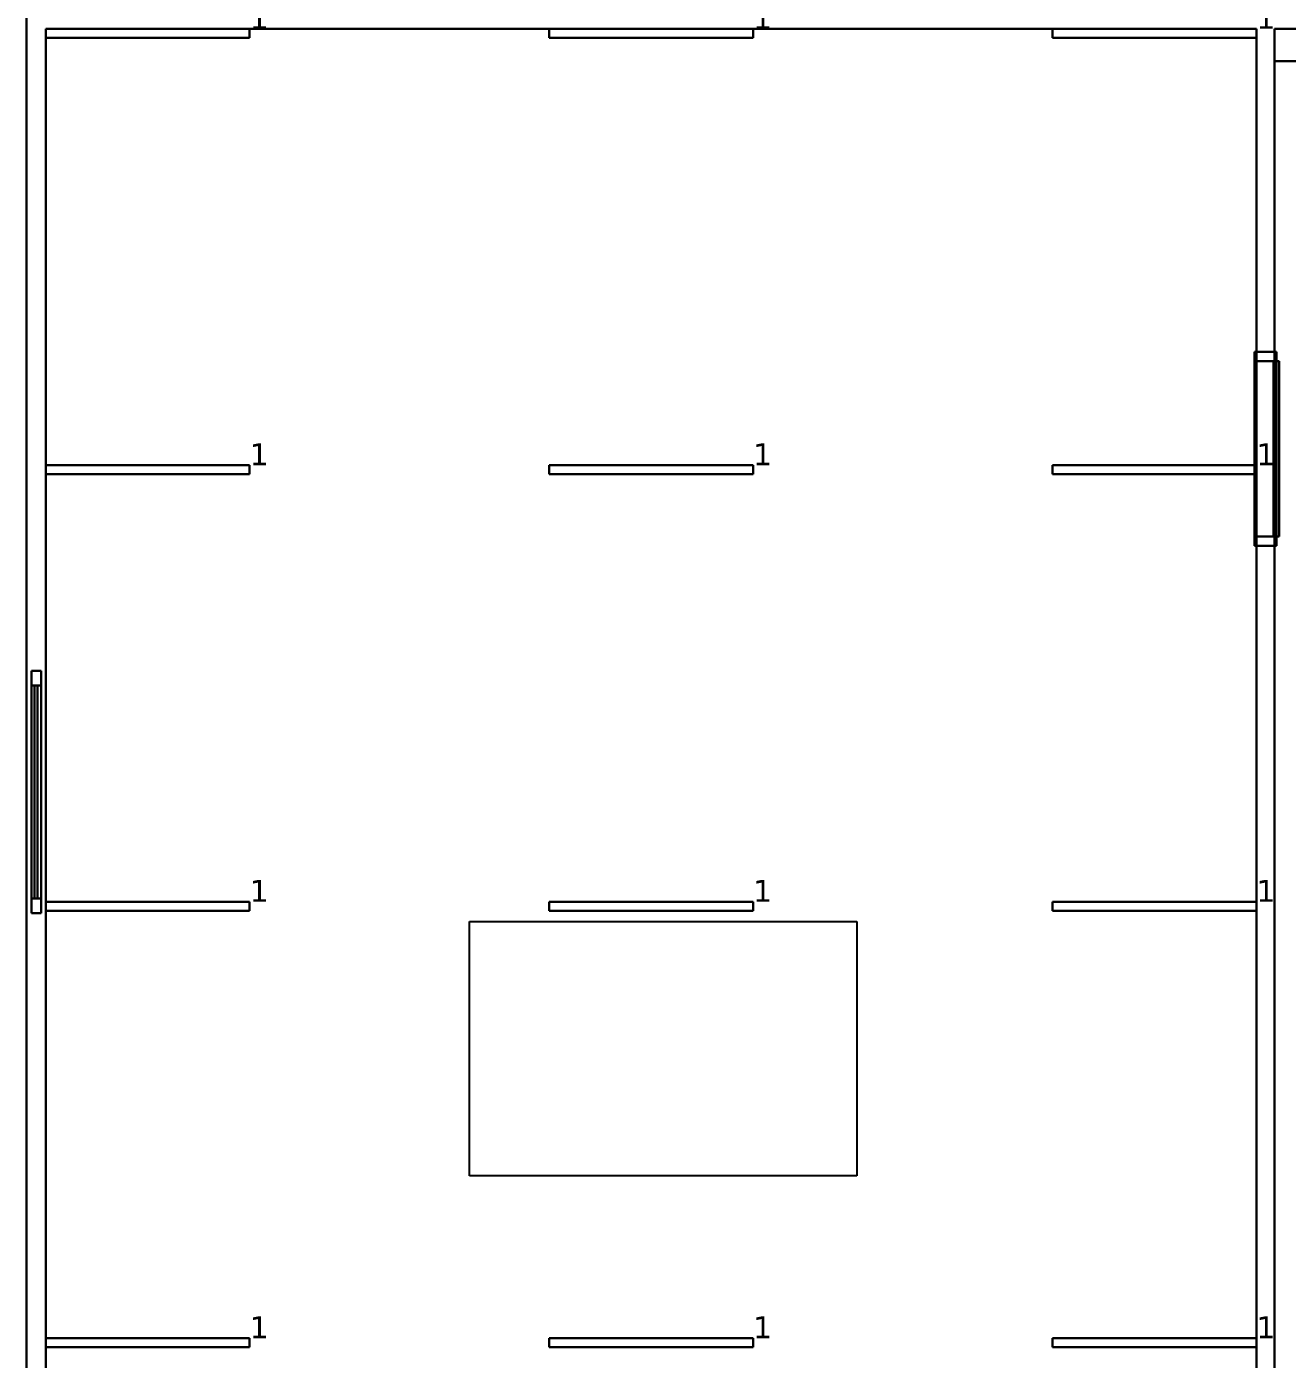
# Model space of a CAD drawing. Header units: inches. Extents: x 28 to 141, y 59 to 110.
# Drawn here: x 28.2 to 38.61, y 73.61 to 84.62 of the extents above; entities that cross this region are included whole.
import ezdxf

# ---------------------------------------------------------------- set-up
doc = ezdxf.new("R2010")
doc.units = ezdxf.units.IN
doc.header["$MEASUREMENT"] = 0
for name, color, linetype, true_color in [('DLX_BLD0_APERT', 7, 'Continuous', 0x969696), ('DLX_BLD0_CALC', 3, 'Continuous', 0x00ff00), ('DLX_BLD0_CONT', 7, 'Continuous', 0x969696), ('DLX_BLD0_LUM', 7, 'Continuous', 0xffd400), ('DLX_BLD0_LUMKEY_IDX', 7, 'Continuous', 0x969696), ('DLX_BLD0_ROOF', 7, 'Continuous', 0x7f7f7f), ('DLX_BLD1_CALC', 3, 'Continuous', 0x00ff00), ('DLX_BLD1_LUM', 7, 'Continuous', 0xffd400)]:
    doc.layers.add(name, color=color, linetype=linetype, true_color=true_color)
doc.styles.add('TableTextStyle', font='')
doc.styles.get('TableTextStyle').set_extended_font_data('VERDANA.TTF')

msp = doc.modelspace()

# ---------------------------------------------------------------- linework, layer by layer
at = {"layer": 'DLX_BLD0_APERT'}
for points in [[(38.523, 81.93, 0), (38.343, 81.93, 0)], [(38.343, 81.93, 0), (38.343, 80.33, 0)], [(38.523, 81.93, 0), (38.343, 81.93, 0)], [(38.343, 81.93, 0), (38.343, 81.93, 0)], [(38.343, 81.93, 0), (38.523, 81.93, 0)], [(38.343, 81.855, 0), (38.343, 81.93, 0)], [(38.343, 81.93, 0), (38.523, 81.93, 0)], [(38.343, 80.33, 0), (38.343, 81.93, 0)], [(38.343, 81.93, 0), (38.343, 81.93, 0)], [(38.343, 81.93, 0), (38.343, 81.855, 0)], [(38.523, 80.33, 0), (38.523, 81.93, 0)], [(38.523, 81.93, 0), (38.523, 81.93, 0)], [(38.523, 81.93, 0), (38.523, 81.855, 0)], [(38.523, 81.855, 0), (38.523, 81.93, 0)], [(38.523, 81.93, 0), (38.523, 81.93, 0)], [(38.523, 81.93, 0), (38.523, 80.33, 0)], [(38.5, 81.855, 0), (38.343, 81.855, 0)], [(38.343, 81.855, 0), (38.343, 81.855, 0)], [(38.343, 81.855, 0), (38.343, 80.405, 0)], [(38.343, 80.405, 0), (38.343, 81.855, 0)], [(38.343, 81.855, 0), (38.5, 81.855, 0)], [(38.5, 81.855, 0), (38.343, 81.855, 0)], [(38.343, 81.855, 0), (38.343, 81.855, 0)], [(38.343, 81.855, 0), (38.5, 81.855, 0)], [(38.523, 81.855, 0), (38.5, 81.855, 0)], [(38.5, 81.855, 0), (38.5, 80.405, 0)], [(38.5, 81.855, 0), (38.5, 81.855, 0)], [(38.5, 80.405, 0), (38.5, 81.855, 0)], [(38.5, 81.855, 0), (38.523, 81.855, 0)], [(38.5, 81.855, 0), (38.5, 81.855, 0)], [(38.5, 81.855, 0), (38.523, 81.855, 0)], [(38.523, 81.855, 0), (38.5, 81.855, 0)], [(38.5, 80.405, 0), (38.5, 81.855, 0)], [(38.5, 81.855, 0), (38.5, 81.855, 0)], [(38.5, 81.855, 0), (38.5, 80.405, 0)], [(38.5, 80.405, 0), (38.5, 81.855, 0)], [(38.5, 81.855, 0), (38.523, 81.855, 0)], [(38.523, 81.855, 0), (38.5, 81.855, 0)], [(38.5, 81.855, 0), (38.5, 80.405, 0)], [(38.523, 81.855, 0), (38.5, 81.855, 0)], [(38.5, 81.855, 0), (38.5, 81.855, 0)], [(38.5, 81.855, 0), (38.523, 81.855, 0)], [(38.523, 80.405, 0), (38.523, 81.855, 0)], [(38.523, 81.855, 0), (38.523, 81.855, 0)], [(38.523, 81.855, 0), (38.523, 80.405, 0)], [(38.523, 81.855, 0), (38.523, 81.855, 0)], [(38.523, 81.855, 0), (38.545, 81.855, 0)], [(38.523, 81.855, 0), (38.523, 81.855, 0)], [(38.523, 81.855, 0), (38.545, 81.855, 0)], [(38.545, 81.855, 0), (38.523, 81.855, 0)], [(38.523, 81.855, 0), (38.523, 80.405, 0)], [(38.545, 81.855, 0), (38.523, 81.855, 0)], [(38.523, 80.405, 0), (38.523, 81.855, 0)], [(38.523, 81.855, 0), (38.523, 81.855, 0)], [(38.545, 81.855, 0), (38.545, 80.405, 0)], [(38.545, 80.405, 0), (38.545, 81.855, 0)], [(38.545, 81.855, 0), (38.545, 81.855, 0)], [(38.545, 81.855, 0), (38.545, 80.405, 0)], [(38.545, 81.855, 0), (38.545, 81.855, 0)], [(38.545, 80.405, 0), (38.545, 81.855, 0)], [(38.343, 80.405, 0), (38.5, 80.405, 0)], [(38.343, 80.33, 0), (38.343, 80.405, 0)], [(38.343, 80.405, 0), (38.343, 80.405, 0)], [(38.343, 80.405, 0), (38.343, 80.33, 0)], [(38.5, 80.405, 0), (38.343, 80.405, 0)], [(38.5, 80.405, 0), (38.343, 80.405, 0)], [(38.343, 80.405, 0), (38.343, 80.405, 0)], [(38.343, 80.405, 0), (38.5, 80.405, 0)], [(38.5, 80.405, 0), (38.523, 80.405, 0)], [(38.5, 80.405, 0), (38.5, 80.405, 0)], [(38.523, 80.405, 0), (38.5, 80.405, 0)], [(38.5, 80.405, 0), (38.5, 80.405, 0)], [(38.5, 80.405, 0), (38.523, 80.405, 0)], [(38.523, 80.405, 0), (38.5, 80.405, 0)], [(38.5, 80.405, 0), (38.5, 80.405, 0)], [(38.523, 80.405, 0), (38.5, 80.405, 0)], [(38.523, 80.405, 0), (38.5, 80.405, 0)], [(38.5, 80.405, 0), (38.5, 80.405, 0)], [(38.5, 80.405, 0), (38.523, 80.405, 0)], [(38.5, 80.405, 0), (38.523, 80.405, 0)], [(38.523, 80.405, 0), (38.523, 80.33, 0)], [(38.523, 80.405, 0), (38.523, 80.405, 0)], [(38.523, 80.33, 0), (38.523, 80.405, 0)], [(38.523, 80.405, 0), (38.523, 80.405, 0)], [(38.545, 80.405, 0), (38.523, 80.405, 0)], [(38.523, 80.405, 0), (38.523, 80.405, 0)], [(38.523, 80.405, 0), (38.545, 80.405, 0)], [(38.545, 80.405, 0), (38.523, 80.405, 0)], [(38.523, 80.405, 0), (38.545, 80.405, 0)], [(38.523, 80.405, 0), (38.523, 80.405, 0)], [(38.545, 80.405, 0), (38.545, 80.405, 0)], [(38.545, 80.405, 0), (38.545, 80.405, 0)], [(38.343, 80.33, 0), (38.523, 80.33, 0)], [(38.523, 80.33, 0), (38.343, 80.33, 0)], [(38.343, 80.33, 0), (38.343, 80.33, 0)], [(38.343, 80.33, 0), (38.523, 80.33, 0)], [(38.523, 80.33, 0), (38.343, 80.33, 0)], [(38.343, 80.33, 0), (38.343, 80.33, 0)], [(38.523, 80.33, 0), (38.523, 80.33, 0)], [(38.523, 80.33, 0), (38.523, 80.33, 0)], [(28.239, 79.297, 0), (28.239, 77.297, 0)], [(28.319, 79.297, 0), (28.239, 79.297, 0)], [(28.239, 77.297, 0), (28.239, 79.297, 0)], [(28.239, 79.297, 0), (28.319, 79.297, 0)], [(28.239, 79.297, 0), (28.239, 79.297, 0)], [(28.239, 79.297, 0), (28.319, 79.297, 0)], [(28.319, 79.297, 0), (28.239, 79.297, 0)], [(28.239, 79.297, 0), (28.239, 77.297, 0)], [(28.239, 77.297, 0), (28.239, 79.297, 0)], [(28.239, 79.297, 0), (28.239, 79.297, 0)], [(28.319, 77.297, 0), (28.319, 79.297, 0)], [(28.319, 79.297, 0), (28.319, 77.297, 0)], [(28.319, 79.297, 0), (28.319, 79.297, 0)], [(28.319, 79.297, 0), (28.319, 77.297, 0)], [(28.319, 77.297, 0), (28.319, 79.297, 0)], [(28.319, 79.297, 0), (28.319, 79.297, 0)], [(28.239, 79.177, 0), (28.239, 79.177, 0)], [(28.239, 79.177, 0), (28.239, 77.417, 0)], [(28.239, 77.417, 0), (28.239, 79.177, 0)], [(28.239, 77.417, 0), (28.239, 79.177, 0)], [(28.239, 79.177, 0), (28.266, 79.177, 0)], [(28.266, 79.177, 0), (28.239, 79.177, 0)], [(28.239, 79.177, 0), (28.239, 79.177, 0)], [(28.239, 79.177, 0), (28.266, 79.177, 0)], [(28.266, 79.177, 0), (28.239, 79.177, 0)], [(28.239, 79.177, 0), (28.239, 77.417, 0)], [(28.266, 79.177, 0), (28.266, 77.417, 0)], [(28.266, 79.177, 0), (28.266, 79.177, 0)], [(28.266, 77.417, 0), (28.266, 79.177, 0)], [(28.266, 77.417, 0), (28.266, 79.177, 0)], [(28.266, 79.177, 0), (28.291, 79.177, 0)], [(28.291, 79.177, 0), (28.266, 79.177, 0)], [(28.266, 79.177, 0), (28.266, 77.417, 0)], [(28.291, 79.177, 0), (28.266, 79.177, 0)], [(28.266, 79.177, 0), (28.266, 79.177, 0)], [(28.266, 79.177, 0), (28.291, 79.177, 0)], [(28.266, 79.177, 0), (28.266, 77.417, 0)], [(28.266, 77.417, 0), (28.266, 79.177, 0)], [(28.266, 79.177, 0), (28.266, 79.177, 0)], [(28.266, 79.177, 0), (28.266, 77.417, 0)], [(28.291, 79.177, 0), (28.266, 79.177, 0)], [(28.266, 77.417, 0), (28.266, 79.177, 0)], [(28.266, 79.177, 0), (28.291, 79.177, 0)], [(28.266, 79.177, 0), (28.266, 79.177, 0)], [(28.266, 79.177, 0), (28.291, 79.177, 0)], [(28.291, 79.177, 0), (28.266, 79.177, 0)], [(28.291, 77.417, 0), (28.291, 79.177, 0)], [(28.291, 79.177, 0), (28.319, 79.177, 0)], [(28.291, 79.177, 0), (28.291, 77.417, 0)], [(28.291, 79.177, 0), (28.291, 77.417, 0)], [(28.319, 79.177, 0), (28.291, 79.177, 0)], [(28.291, 77.417, 0), (28.291, 79.177, 0)], [(28.291, 79.177, 0), (28.291, 79.177, 0)], [(28.291, 79.177, 0), (28.319, 79.177, 0)], [(28.319, 79.177, 0), (28.291, 79.177, 0)], [(28.291, 79.177, 0), (28.291, 79.177, 0)], [(28.291, 77.417, 0), (28.291, 79.177, 0)], [(28.291, 79.177, 0), (28.291, 77.417, 0)], [(28.291, 77.417, 0), (28.291, 79.177, 0)], [(28.291, 79.177, 0), (28.291, 79.177, 0)], [(28.291, 79.177, 0), (28.291, 77.417, 0)], [(28.291, 79.177, 0), (28.291, 79.177, 0)], [(28.319, 79.177, 0), (28.319, 79.177, 0)], [(28.319, 79.177, 0), (28.319, 77.417, 0)], [(28.319, 77.417, 0), (28.319, 79.177, 0)], [(28.319, 79.177, 0), (28.319, 77.417, 0)], [(28.319, 77.417, 0), (28.319, 79.177, 0)], [(28.319, 79.177, 0), (28.319, 79.177, 0)], [(28.239, 77.417, 0), (28.239, 77.417, 0)], [(28.266, 77.417, 0), (28.239, 77.417, 0)], [(28.266, 77.417, 0), (28.239, 77.417, 0)], [(28.239, 77.417, 0), (28.239, 77.417, 0)], [(28.239, 77.417, 0), (28.266, 77.417, 0)], [(28.239, 77.417, 0), (28.266, 77.417, 0)], [(28.266, 77.417, 0), (28.266, 77.417, 0)], [(28.291, 77.417, 0), (28.266, 77.417, 0)], [(28.291, 77.417, 0), (28.266, 77.417, 0)], [(28.266, 77.417, 0), (28.266, 77.417, 0)], [(28.266, 77.417, 0), (28.291, 77.417, 0)], [(28.266, 77.417, 0), (28.291, 77.417, 0)], [(28.266, 77.417, 0), (28.266, 77.417, 0)], [(28.266, 77.417, 0), (28.291, 77.417, 0)], [(28.291, 77.417, 0), (28.266, 77.417, 0)], [(28.266, 77.417, 0), (28.266, 77.417, 0)], [(28.266, 77.417, 0), (28.291, 77.417, 0)], [(28.291, 77.417, 0), (28.266, 77.417, 0)], [(28.319, 77.417, 0), (28.291, 77.417, 0)], [(28.291, 77.417, 0), (28.291, 77.417, 0)], [(28.291, 77.417, 0), (28.319, 77.417, 0)], [(28.319, 77.417, 0), (28.291, 77.417, 0)], [(28.291, 77.417, 0), (28.291, 77.417, 0)], [(28.291, 77.417, 0), (28.319, 77.417, 0)], [(28.291, 77.417, 0), (28.291, 77.417, 0)], [(28.291, 77.417, 0), (28.291, 77.417, 0)], [(28.319, 77.417, 0), (28.319, 77.417, 0)], [(28.319, 77.417, 0), (28.319, 77.417, 0)], [(28.239, 77.297, 0), (28.319, 77.297, 0)], [(28.239, 77.297, 0), (28.239, 77.297, 0)], [(28.239, 77.297, 0), (28.319, 77.297, 0)], [(28.319, 77.297, 0), (28.239, 77.297, 0)], [(28.319, 77.297, 0), (28.239, 77.297, 0)], [(28.239, 77.297, 0), (28.239, 77.297, 0)], [(28.319, 77.297, 0), (28.319, 77.297, 0)], [(28.319, 77.297, 0), (28.319, 77.297, 0)]]:
    msp.add_polyline3d(points, dxfattribs=at)
at = {"layer": 'DLX_BLD0_CALC'}
for points in [[(38.358, 84.599, 0), (28.358, 84.599, 0)], [(28.358, 84.599, 0), (28.358, 59.295, 0)], [(38.358, 81.93, 0), (38.358, 84.599, 0)], [(38.358, 81.93, 0), (38.343, 81.93, 0)], [(38.343, 81.93, 0), (38.343, 81.855, 0)], [(38.343, 81.855, 0), (38.343, 81.93, 0)], [(38.343, 81.93, 0), (38.358, 81.93, 0)], [(38.358, 81.855, 0), (38.358, 81.93, 0)], [(38.343, 81.855, 0), (38.358, 81.855, 0)], [(38.358, 81.855, 0), (38.343, 81.855, 0)], [(38.358, 80.405, 0), (38.358, 81.855, 0)], [(38.358, 80.405, 0), (38.343, 80.405, 0)], [(38.343, 80.405, 0), (38.343, 80.33, 0)], [(38.343, 80.405, 0), (38.358, 80.405, 0)], [(38.343, 80.33, 0), (38.343, 80.405, 0)], [(38.358, 80.33, 0), (38.358, 80.405, 0)], [(38.343, 80.33, 0), (38.358, 80.33, 0)], [(38.358, 80.33, 0), (38.343, 80.33, 0)], [(38.358, 59.295, 0), (38.358, 80.33, 0)], [(31.858, 77.226, 0), (35.058, 77.226, 0)], [(31.858, 75.127, 0), (31.858, 77.226, 0)], [(35.058, 77.226, 0), (35.058, 75.127, 0)], [(35.058, 75.127, 0), (31.858, 75.127, 0)]]:
    msp.add_polyline3d(points, dxfattribs=at)
at = {"layer": 'DLX_BLD0_CONT'}
for points in [[(28.2, 93.1, 0), (28.2, 59.131, 0)], [(28.358, 84.599, 0), (28.358, 59.295, 0)], [(38.358, 84.599, 0), (28.358, 84.599, 0)], [(38.358, 59.295, 0), (38.358, 84.599, 0)], [(38.508, 59.131, 0), (38.508, 84.599, 0)], [(38.508, 84.599, 0), (81.4, 84.599, 0)]]:
    msp.add_polyline3d(points, dxfattribs=at)
at = {"layer": 'DLX_BLD0_LUM'}
for points in [[(28.358, 84.525, 0), (28.358, 84.599, 0)], [(28.358, 84.599, 0), (28.358, 84.599, 0)], [(28.358, 84.599, 0), (28.358, 84.525, 0)], [(28.358, 84.599, 0), (30.042, 84.599, 0)], [(30.042, 84.599, 0), (28.358, 84.599, 0)], [(28.358, 84.599, 0), (28.358, 84.599, 0)], [(30.042, 84.599, 0), (28.358, 84.599, 0)], [(28.358, 84.599, 0), (28.358, 84.525, 0)], [(28.358, 84.525, 0), (28.358, 84.599, 0)], [(28.358, 84.599, 0), (30.042, 84.599, 0)], [(28.358, 84.525, 0), (28.358, 84.525, 0)], [(30.042, 84.525, 0), (28.358, 84.525, 0)], [(28.358, 84.525, 0), (28.358, 84.525, 0)], [(28.358, 84.525, 0), (30.042, 84.525, 0)], [(28.358, 84.525, 0), (30.042, 84.525, 0)], [(30.042, 84.525, 0), (28.358, 84.525, 0)], [(30.042, 84.599, 0), (30.042, 84.599, 0)], [(30.042, 84.599, 0), (30.042, 84.525, 0)], [(30.042, 84.525, 0), (30.042, 84.599, 0)], [(30.042, 84.599, 0), (30.042, 84.599, 0)], [(30.042, 84.525, 0), (30.042, 84.599, 0)], [(30.042, 84.599, 0), (30.042, 84.525, 0)], [(30.042, 84.525, 0), (30.042, 84.525, 0)], [(30.042, 84.525, 0), (30.042, 84.525, 0)], [(32.516, 84.525, 0), (32.516, 84.599, 0)], [(32.516, 84.599, 0), (32.516, 84.599, 0)], [(32.516, 84.599, 0), (32.516, 84.525, 0)], [(32.516, 84.599, 0), (34.2, 84.599, 0)], [(34.2, 84.599, 0), (32.516, 84.599, 0)], [(32.516, 84.599, 0), (32.516, 84.599, 0)], [(34.2, 84.599, 0), (32.516, 84.599, 0)], [(32.516, 84.599, 0), (32.516, 84.525, 0)], [(32.516, 84.525, 0), (32.516, 84.599, 0)], [(32.516, 84.599, 0), (34.2, 84.599, 0)], [(32.516, 84.525, 0), (32.516, 84.525, 0)], [(34.2, 84.525, 0), (32.516, 84.525, 0)], [(32.516, 84.525, 0), (32.516, 84.525, 0)], [(32.516, 84.525, 0), (34.2, 84.525, 0)], [(32.516, 84.525, 0), (34.2, 84.525, 0)], [(34.2, 84.525, 0), (32.516, 84.525, 0)], [(34.2, 84.599, 0), (34.2, 84.599, 0)], [(34.2, 84.599, 0), (34.2, 84.525, 0)], [(34.2, 84.525, 0), (34.2, 84.599, 0)], [(34.2, 84.599, 0), (34.2, 84.599, 0)], [(34.2, 84.525, 0), (34.2, 84.599, 0)], [(34.2, 84.599, 0), (34.2, 84.525, 0)], [(34.2, 84.525, 0), (34.2, 84.525, 0)], [(34.2, 84.525, 0), (34.2, 84.525, 0)], [(36.674, 84.525, 0), (36.674, 84.599, 0)], [(36.674, 84.599, 0), (36.674, 84.599, 0)], [(36.674, 84.599, 0), (36.674, 84.525, 0)], [(36.674, 84.599, 0), (38.358, 84.599, 0)], [(38.358, 84.599, 0), (36.674, 84.599, 0)], [(36.674, 84.599, 0), (36.674, 84.599, 0)], [(38.358, 84.599, 0), (36.674, 84.599, 0)], [(36.674, 84.599, 0), (36.674, 84.525, 0)], [(36.674, 84.525, 0), (36.674, 84.599, 0)], [(36.674, 84.599, 0), (38.358, 84.599, 0)], [(36.674, 84.525, 0), (36.674, 84.525, 0)], [(38.358, 84.525, 0), (36.674, 84.525, 0)], [(36.674, 84.525, 0), (36.674, 84.525, 0)], [(36.674, 84.525, 0), (38.358, 84.525, 0)], [(36.674, 84.525, 0), (38.358, 84.525, 0)], [(38.358, 84.525, 0), (36.674, 84.525, 0)], [(38.358, 84.599, 0), (38.358, 84.599, 0)], [(38.358, 84.599, 0), (38.358, 84.525, 0)], [(38.358, 84.525, 0), (38.358, 84.599, 0)], [(38.358, 84.599, 0), (38.358, 84.599, 0)], [(38.358, 84.525, 0), (38.358, 84.599, 0)], [(38.358, 84.599, 0), (38.358, 84.525, 0)], [(38.358, 84.525, 0), (38.358, 84.525, 0)], [(38.358, 84.525, 0), (38.358, 84.525, 0)], [(28.358, 80.921, 0), (28.358, 80.995, 0)], [(28.358, 80.995, 0), (28.358, 80.995, 0)], [(28.358, 80.995, 0), (28.358, 80.921, 0)], [(28.358, 80.995, 0), (30.042, 80.995, 0)], [(30.042, 80.995, 0), (28.358, 80.995, 0)], [(28.358, 80.995, 0), (28.358, 80.995, 0)], [(30.042, 80.995, 0), (28.358, 80.995, 0)], [(28.358, 80.995, 0), (28.358, 80.921, 0)], [(28.358, 80.921, 0), (28.358, 80.995, 0)], [(28.358, 80.995, 0), (30.042, 80.995, 0)], [(28.358, 80.921, 0), (28.358, 80.921, 0)], [(30.042, 80.921, 0), (28.358, 80.921, 0)], [(28.358, 80.921, 0), (28.358, 80.921, 0)], [(28.358, 80.921, 0), (30.042, 80.921, 0)], [(28.358, 80.921, 0), (30.042, 80.921, 0)], [(30.042, 80.921, 0), (28.358, 80.921, 0)], [(30.042, 80.995, 0), (30.042, 80.995, 0)], [(30.042, 80.995, 0), (30.042, 80.921, 0)], [(30.042, 80.921, 0), (30.042, 80.995, 0)], [(30.042, 80.995, 0), (30.042, 80.995, 0)], [(30.042, 80.921, 0), (30.042, 80.995, 0)], [(30.042, 80.995, 0), (30.042, 80.921, 0)], [(30.042, 80.921, 0), (30.042, 80.921, 0)], [(30.042, 80.921, 0), (30.042, 80.921, 0)], [(32.516, 80.921, 0), (32.516, 80.995, 0)], [(32.516, 80.995, 0), (32.516, 80.995, 0)], [(32.516, 80.995, 0), (32.516, 80.921, 0)], [(32.516, 80.995, 0), (34.2, 80.995, 0)], [(34.2, 80.995, 0), (32.516, 80.995, 0)], [(32.516, 80.995, 0), (32.516, 80.995, 0)], [(34.2, 80.995, 0), (32.516, 80.995, 0)], [(32.516, 80.995, 0), (32.516, 80.921, 0)], [(32.516, 80.921, 0), (32.516, 80.995, 0)], [(32.516, 80.995, 0), (34.2, 80.995, 0)], [(32.516, 80.921, 0), (32.516, 80.921, 0)], [(34.2, 80.921, 0), (32.516, 80.921, 0)], [(32.516, 80.921, 0), (32.516, 80.921, 0)], [(32.516, 80.921, 0), (34.2, 80.921, 0)], [(32.516, 80.921, 0), (34.2, 80.921, 0)], [(34.2, 80.921, 0), (32.516, 80.921, 0)], [(34.2, 80.995, 0), (34.2, 80.995, 0)], [(34.2, 80.995, 0), (34.2, 80.921, 0)], [(34.2, 80.921, 0), (34.2, 80.995, 0)], [(34.2, 80.995, 0), (34.2, 80.995, 0)], [(34.2, 80.921, 0), (34.2, 80.995, 0)], [(34.2, 80.995, 0), (34.2, 80.921, 0)], [(34.2, 80.921, 0), (34.2, 80.921, 0)], [(34.2, 80.921, 0), (34.2, 80.921, 0)], [(36.674, 80.921, 0), (36.674, 80.995, 0)], [(36.674, 80.995, 0), (36.674, 80.995, 0)], [(36.674, 80.995, 0), (36.674, 80.921, 0)], [(36.674, 80.995, 0), (38.358, 80.995, 0)], [(38.358, 80.995, 0), (36.674, 80.995, 0)], [(36.674, 80.995, 0), (36.674, 80.995, 0)], [(38.358, 80.995, 0), (36.674, 80.995, 0)], [(36.674, 80.995, 0), (36.674, 80.921, 0)], [(36.674, 80.921, 0), (36.674, 80.995, 0)], [(36.674, 80.995, 0), (38.358, 80.995, 0)], [(36.674, 80.921, 0), (36.674, 80.921, 0)], [(38.358, 80.921, 0), (36.674, 80.921, 0)], [(36.674, 80.921, 0), (36.674, 80.921, 0)], [(36.674, 80.921, 0), (38.358, 80.921, 0)], [(36.674, 80.921, 0), (38.358, 80.921, 0)], [(38.358, 80.921, 0), (36.674, 80.921, 0)], [(38.358, 80.995, 0), (38.358, 80.995, 0)], [(38.358, 80.995, 0), (38.358, 80.921, 0)], [(38.358, 80.921, 0), (38.358, 80.995, 0)], [(38.358, 80.995, 0), (38.358, 80.995, 0)], [(38.358, 80.921, 0), (38.358, 80.995, 0)], [(38.358, 80.995, 0), (38.358, 80.921, 0)], [(38.358, 80.921, 0), (38.358, 80.921, 0)], [(38.358, 80.921, 0), (38.358, 80.921, 0)], [(28.358, 77.316, 0), (28.358, 77.39, 0)], [(28.358, 77.39, 0), (28.358, 77.39, 0)], [(28.358, 77.39, 0), (28.358, 77.316, 0)], [(28.358, 77.39, 0), (30.042, 77.39, 0)], [(30.042, 77.39, 0), (28.358, 77.39, 0)], [(28.358, 77.39, 0), (28.358, 77.39, 0)], [(30.042, 77.39, 0), (28.358, 77.39, 0)], [(28.358, 77.39, 0), (28.358, 77.316, 0)], [(28.358, 77.316, 0), (28.358, 77.39, 0)], [(28.358, 77.39, 0), (30.042, 77.39, 0)], [(30.042, 77.39, 0), (30.042, 77.39, 0)], [(30.042, 77.39, 0), (30.042, 77.316, 0)], [(30.042, 77.316, 0), (30.042, 77.39, 0)], [(30.042, 77.39, 0), (30.042, 77.39, 0)], [(30.042, 77.316, 0), (30.042, 77.39, 0)], [(30.042, 77.39, 0), (30.042, 77.316, 0)], [(32.516, 77.316, 0), (32.516, 77.39, 0)], [(32.516, 77.39, 0), (32.516, 77.39, 0)], [(32.516, 77.39, 0), (32.516, 77.316, 0)], [(32.516, 77.39, 0), (34.2, 77.39, 0)], [(34.2, 77.39, 0), (32.516, 77.39, 0)], [(32.516, 77.39, 0), (32.516, 77.39, 0)], [(34.2, 77.39, 0), (32.516, 77.39, 0)], [(32.516, 77.39, 0), (32.516, 77.316, 0)], [(32.516, 77.316, 0), (32.516, 77.39, 0)], [(32.516, 77.39, 0), (34.2, 77.39, 0)], [(34.2, 77.39, 0), (34.2, 77.39, 0)], [(34.2, 77.39, 0), (34.2, 77.316, 0)], [(34.2, 77.316, 0), (34.2, 77.39, 0)], [(34.2, 77.39, 0), (34.2, 77.39, 0)], [(34.2, 77.316, 0), (34.2, 77.39, 0)], [(34.2, 77.39, 0), (34.2, 77.316, 0)], [(36.674, 77.316, 0), (36.674, 77.39, 0)], [(36.674, 77.39, 0), (36.674, 77.39, 0)], [(36.674, 77.39, 0), (36.674, 77.316, 0)], [(36.674, 77.39, 0), (38.358, 77.39, 0)], [(38.358, 77.39, 0), (36.674, 77.39, 0)], [(36.674, 77.39, 0), (36.674, 77.39, 0)], [(38.358, 77.39, 0), (36.674, 77.39, 0)], [(36.674, 77.39, 0), (36.674, 77.316, 0)], [(36.674, 77.316, 0), (36.674, 77.39, 0)], [(36.674, 77.39, 0), (38.358, 77.39, 0)], [(38.358, 77.39, 0), (38.358, 77.39, 0)], [(38.358, 77.39, 0), (38.358, 77.316, 0)], [(38.358, 77.316, 0), (38.358, 77.39, 0)], [(38.358, 77.39, 0), (38.358, 77.39, 0)], [(38.358, 77.316, 0), (38.358, 77.39, 0)], [(38.358, 77.39, 0), (38.358, 77.316, 0)], [(28.358, 77.316, 0), (28.358, 77.316, 0)], [(30.042, 77.316, 0), (28.358, 77.316, 0)], [(28.358, 77.316, 0), (28.358, 77.316, 0)], [(28.358, 77.316, 0), (30.042, 77.316, 0)], [(28.358, 77.316, 0), (30.042, 77.316, 0)], [(30.042, 77.316, 0), (28.358, 77.316, 0)], [(30.042, 77.316, 0), (30.042, 77.316, 0)], [(30.042, 77.316, 0), (30.042, 77.316, 0)], [(32.516, 77.316, 0), (32.516, 77.316, 0)], [(34.2, 77.316, 0), (32.516, 77.316, 0)], [(32.516, 77.316, 0), (32.516, 77.316, 0)], [(32.516, 77.316, 0), (34.2, 77.316, 0)], [(32.516, 77.316, 0), (34.2, 77.316, 0)], [(34.2, 77.316, 0), (32.516, 77.316, 0)], [(34.2, 77.316, 0), (34.2, 77.316, 0)], [(34.2, 77.316, 0), (34.2, 77.316, 0)], [(36.674, 77.316, 0), (36.674, 77.316, 0)], [(38.358, 77.316, 0), (36.674, 77.316, 0)], [(36.674, 77.316, 0), (36.674, 77.316, 0)], [(36.674, 77.316, 0), (38.358, 77.316, 0)], [(36.674, 77.316, 0), (38.358, 77.316, 0)], [(38.358, 77.316, 0), (36.674, 77.316, 0)], [(38.358, 77.316, 0), (38.358, 77.316, 0)], [(38.358, 77.316, 0), (38.358, 77.316, 0)], [(28.358, 73.712, 0), (28.358, 73.786, 0)], [(28.358, 73.786, 0), (28.358, 73.786, 0)], [(28.358, 73.786, 0), (28.358, 73.712, 0)], [(28.358, 73.786, 0), (30.042, 73.786, 0)], [(30.042, 73.786, 0), (28.358, 73.786, 0)], [(28.358, 73.786, 0), (28.358, 73.786, 0)], [(30.042, 73.786, 0), (28.358, 73.786, 0)], [(28.358, 73.786, 0), (28.358, 73.712, 0)], [(28.358, 73.712, 0), (28.358, 73.786, 0)], [(28.358, 73.786, 0), (30.042, 73.786, 0)], [(30.042, 73.786, 0), (30.042, 73.786, 0)], [(30.042, 73.786, 0), (30.042, 73.712, 0)], [(30.042, 73.712, 0), (30.042, 73.786, 0)], [(30.042, 73.786, 0), (30.042, 73.786, 0)], [(30.042, 73.712, 0), (30.042, 73.786, 0)], [(30.042, 73.786, 0), (30.042, 73.712, 0)], [(32.516, 73.712, 0), (32.516, 73.786, 0)], [(32.516, 73.786, 0), (32.516, 73.786, 0)], [(32.516, 73.786, 0), (32.516, 73.712, 0)], [(32.516, 73.786, 0), (34.2, 73.786, 0)], [(34.2, 73.786, 0), (32.516, 73.786, 0)], [(32.516, 73.786, 0), (32.516, 73.786, 0)], [(34.2, 73.786, 0), (32.516, 73.786, 0)], [(32.516, 73.786, 0), (32.516, 73.712, 0)], [(32.516, 73.712, 0), (32.516, 73.786, 0)], [(32.516, 73.786, 0), (34.2, 73.786, 0)], [(34.2, 73.786, 0), (34.2, 73.786, 0)], [(34.2, 73.786, 0), (34.2, 73.712, 0)], [(34.2, 73.712, 0), (34.2, 73.786, 0)], [(34.2, 73.786, 0), (34.2, 73.786, 0)], [(34.2, 73.712, 0), (34.2, 73.786, 0)], [(34.2, 73.786, 0), (34.2, 73.712, 0)], [(36.674, 73.712, 0), (36.674, 73.786, 0)], [(36.674, 73.786, 0), (36.674, 73.786, 0)], [(36.674, 73.786, 0), (36.674, 73.712, 0)], [(36.674, 73.786, 0), (38.358, 73.786, 0)], [(38.358, 73.786, 0), (36.674, 73.786, 0)], [(36.674, 73.786, 0), (36.674, 73.786, 0)], [(38.358, 73.786, 0), (36.674, 73.786, 0)], [(36.674, 73.786, 0), (36.674, 73.712, 0)], [(36.674, 73.712, 0), (36.674, 73.786, 0)], [(36.674, 73.786, 0), (38.358, 73.786, 0)], [(38.358, 73.786, 0), (38.358, 73.786, 0)], [(38.358, 73.786, 0), (38.358, 73.712, 0)], [(38.358, 73.712, 0), (38.358, 73.786, 0)], [(38.358, 73.786, 0), (38.358, 73.786, 0)], [(38.358, 73.712, 0), (38.358, 73.786, 0)], [(38.358, 73.786, 0), (38.358, 73.712, 0)], [(28.358, 73.712, 0), (28.358, 73.712, 0)], [(30.042, 73.712, 0), (28.358, 73.712, 0)], [(28.358, 73.712, 0), (28.358, 73.712, 0)], [(28.358, 73.712, 0), (30.042, 73.712, 0)], [(28.358, 73.712, 0), (30.042, 73.712, 0)], [(30.042, 73.712, 0), (28.358, 73.712, 0)], [(30.042, 73.712, 0), (30.042, 73.712, 0)], [(30.042, 73.712, 0), (30.042, 73.712, 0)], [(32.516, 73.712, 0), (32.516, 73.712, 0)], [(34.2, 73.712, 0), (32.516, 73.712, 0)], [(32.516, 73.712, 0), (32.516, 73.712, 0)], [(32.516, 73.712, 0), (34.2, 73.712, 0)], [(32.516, 73.712, 0), (34.2, 73.712, 0)], [(34.2, 73.712, 0), (32.516, 73.712, 0)], [(34.2, 73.712, 0), (34.2, 73.712, 0)], [(34.2, 73.712, 0), (34.2, 73.712, 0)], [(36.674, 73.712, 0), (36.674, 73.712, 0)], [(38.358, 73.712, 0), (36.674, 73.712, 0)], [(36.674, 73.712, 0), (36.674, 73.712, 0)], [(36.674, 73.712, 0), (38.358, 73.712, 0)], [(36.674, 73.712, 0), (38.358, 73.712, 0)], [(38.358, 73.712, 0), (36.674, 73.712, 0)], [(38.358, 73.712, 0), (38.358, 73.712, 0)], [(38.358, 73.712, 0), (38.358, 73.712, 0)]]:
    msp.add_polyline3d(points, dxfattribs=at)
at = {"layer": 'DLX_BLD0_ROOF'}
for points in [[(28.2, 93.1, 0), (28.2, 59.131, 0)], [(28.2, 59.131, 0), (28.2, 93.1, 0)], [(28.2, 59.131, 0), (28.2, 93.1, 0)], [(28.2, 93.1, 0), (28.2, 59.131, 0)], [(28.358, 84.599, 0), (28.358, 59.295, 0)], [(38.358, 84.599, 0), (28.358, 84.599, 0)], [(28.358, 59.295, 0), (28.358, 84.599, 0)], [(28.358, 84.599, 0), (38.358, 84.599, 0)], [(38.358, 59.295, 0), (38.358, 84.599, 0)], [(38.358, 84.599, 0), (38.358, 59.295, 0)], [(38.508, 59.131, 0), (38.508, 84.599, 0)], [(38.508, 84.599, 0), (38.508, 84.599, 0)], [(38.508, 84.599, 0), (38.508, 59.131, 0)], [(38.508, 84.599, 0), (81.4, 84.599, 0)], [(81.4, 84.599, 0), (38.508, 84.599, 0)], [(38.508, 84.599, 0), (38.508, 84.599, 0)], [(81.4, 84.599, 0), (38.508, 84.599, 0)], [(38.508, 84.599, 0), (38.508, 59.131, 0)], [(38.508, 59.131, 0), (38.508, 84.599, 0)], [(38.508, 84.599, 0), (81.4, 84.599, 0)]]:
    msp.add_polyline3d(points, dxfattribs=at)
at = {"layer": 'DLX_BLD1_CALC'}
for points in [[(76.593, 84.586, 0), (38.508, 84.599, 0)], [(38.508, 84.599, 0), (38.508, 64.437, 0)]]:
    msp.add_polyline3d(points, dxfattribs=at)
at = {"layer": 'DLX_BLD1_LUM'}
for points in [[(38.508, 84.332, 0), (38.508, 84.599, 0)], [(38.508, 84.599, 0), (38.508, 84.599, 0)], [(38.508, 84.599, 0), (38.508, 84.332, 0)], [(38.508, 84.599, 0), (39.125, 84.599, 0)], [(39.125, 84.599, 0), (38.508, 84.599, 0)], [(38.508, 84.599, 0), (38.508, 84.599, 0)], [(38.508, 84.599, 0), (38.508, 84.332, 0)], [(39.125, 84.599, 0), (38.508, 84.599, 0)], [(38.508, 84.332, 0), (38.508, 84.599, 0)], [(38.508, 84.599, 0), (39.125, 84.599, 0)], [(39.125, 84.332, 0), (38.508, 84.332, 0)], [(38.508, 84.332, 0), (38.508, 84.332, 0)], [(38.508, 84.332, 0), (39.125, 84.332, 0)], [(38.508, 84.332, 0), (38.508, 84.332, 0)], [(38.508, 84.332, 0), (39.125, 84.332, 0)], [(39.125, 84.332, 0), (38.508, 84.332, 0)]]:
    msp.add_polyline3d(points, dxfattribs=at)

# ---------------------------------------------------------------- texts
at = {"layer": 'DLX_BLD0_LUMKEY_IDX', "style": 'TableTextStyle'}
for p in [(30.042, 84.599), (34.2, 84.599), (38.358, 84.599), (30.042, 80.995), (34.2, 80.995), (38.358, 80.995), (30.042, 77.39), (34.2, 77.39), (38.358, 77.39), (30.042, 73.786), (34.2, 73.786), (38.358, 73.786)]:
    msp.add_text('1', height=0.18, dxfattribs=at).set_placement(p)

doc.saveas('drawing.dxf')
